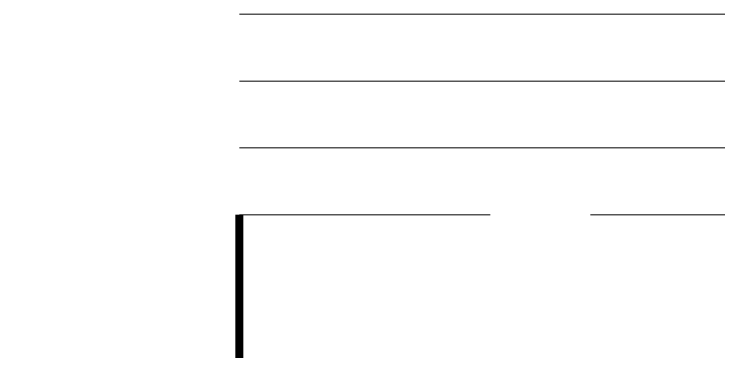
# Model space of a CAD drawing. Extents: x 5031545 to 5313844, y -886381 to -283477.
# Drawn here: x 5116553 to 5117255, y -819317 to -818981 of the extents above; entities that cross this region are included whole.
import ezdxf

# ---------------------------------------------------------------- set-up
doc = ezdxf.new("R2010")
doc.units = 0
doc.header["$LTSCALE"] = 1000
doc.header["$MEASUREMENT"] = 0
doc.linetypes.add('DASH', pattern=[0.35, 0.25, -0.1])
doc.layers.add('!!电气', color=1, linetype='CONTINUOUS')
doc.layers.add('$RECOVER_210609100354-0', color=7, linetype='CONTINUOUS')
doc.layers.add('平面-栏杆', color=56, linetype='CONTINUOUS', lineweight=15)
doc.layers.add('平面-看线', color=252, linetype='CONTINUOUS', lineweight=15)

# ---------------------------------------------------------------- blocks, each defined once
blk = doc.blocks.new('A$C146474E2')
at = {"layer": '$RECOVER_210609100354-0', "color": 252, "const_width": 8}
blk.add_lwpolyline([(40649.99, -100), (40649.99, -250), (40349.99, -250), (40349.99, -100)], dxfattribs=at)
at = {"layer": '平面-栏杆', "color": 252}
for points in [[(40649.99, 33.33), (45150, 33.33)], [(40649.99, -33.33), (45150, -33.33)]]:
    blk.add_lwpolyline(points, dxfattribs=at)
at = {"layer": '平面-看线', "color": 252}
blk.add_lwpolyline([(40649.99, 100), (45150, 100)], dxfattribs=at)
at = {"layer": '平面-看线', "color": 252, "linetype": 'DASH'}
blk.add_lwpolyline([(40649.99, -100), (45150, -100)], dxfattribs=at)

msp = doc.modelspace()

# ---------------------------------------------------------------- block references
at = {"layer": '!!电气', "color": 2}
msp.add_blockref('A$C146474E2', (5076127.16, -819080.85), dxfattribs=at)

doc.saveas('drawing.dxf')
